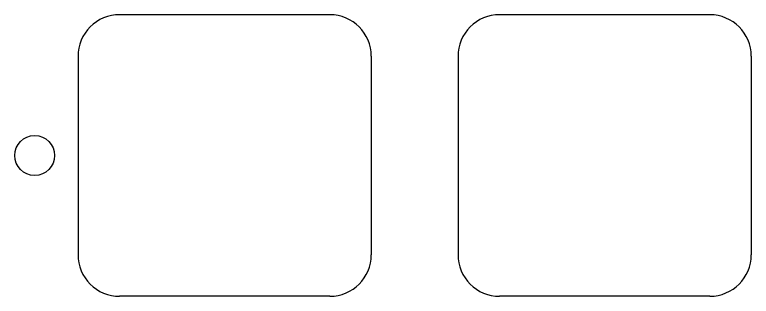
# Model space of a CAD drawing. Header units: millimetres. Extents: x -10 to 277, y -95 to 18.
# Drawn here: x 32.34 to 69.26, y -64.2 to -50.1 of the extents above; entities that cross this region are included whole.
import ezdxf

# ---------------------------------------------------------------- set-up
doc = ezdxf.new("R2010")
doc.units = ezdxf.units.MM
doc.header["$MEASUREMENT"] = 0
doc.layers.add('BLACK', color=7, linetype='CONTINUOUS')
doc.layers.add('Edge.Cuts', color=53, linetype='CONTINUOUS')

msp = doc.modelspace()

# ---------------------------------------------------------------- linework, layer by layer
at = {"layer": 'BLACK'}
msp.add_circle((33.3375, -57.15), 1, dxfattribs=at)
at = {"layer": 'Edge.Cuts', "linetype": 'Continuous'}
for p, q in [((48.1375, -50.1), (37.5875, -50.1)), ((67.1875, -50.1), (56.6375, -50.1)), ((35.5125, -52.175), (35.5125, -62.125)), ((50.2125, -52.175), (50.2125, -62.125)), ((54.5625, -52.175), (54.5625, -62.125)), ((69.2625, -52.175), (69.2625, -62.125)), ((48.1375, -64.2), (37.5875, -64.2)), ((67.1875, -64.2), (56.6375, -64.2))]:
    msp.add_line(p, q, dxfattribs=at)
at = {"layer": 'Edge.Cuts'}
for centre, radius, start, end in [((37.587472, -52.175015), 2.074972, 89.9992269, 179.9995858), ((48.137472, -52.175015), 2.075015, 0.0004142, 89.9992269), ((56.637472, -52.175015), 2.074972, 89.9992269, 179.9995858), ((67.187472, -52.175015), 2.075015, 0.0004142, 89.9992269), ((37.587472, -62.125015), 2.074985, 179.9995858, 270.0007731), ((48.137472, -62.125015), 2.075028, 270.0007731, 0.0004142), ((56.637472, -62.125015), 2.074985, 179.9995858, 270.0007731), ((67.187472, -62.125015), 2.075028, 270.0007731, 0.0004142)]:
    msp.add_arc(centre, radius, start, end, dxfattribs=at)

doc.saveas('drawing.dxf')
